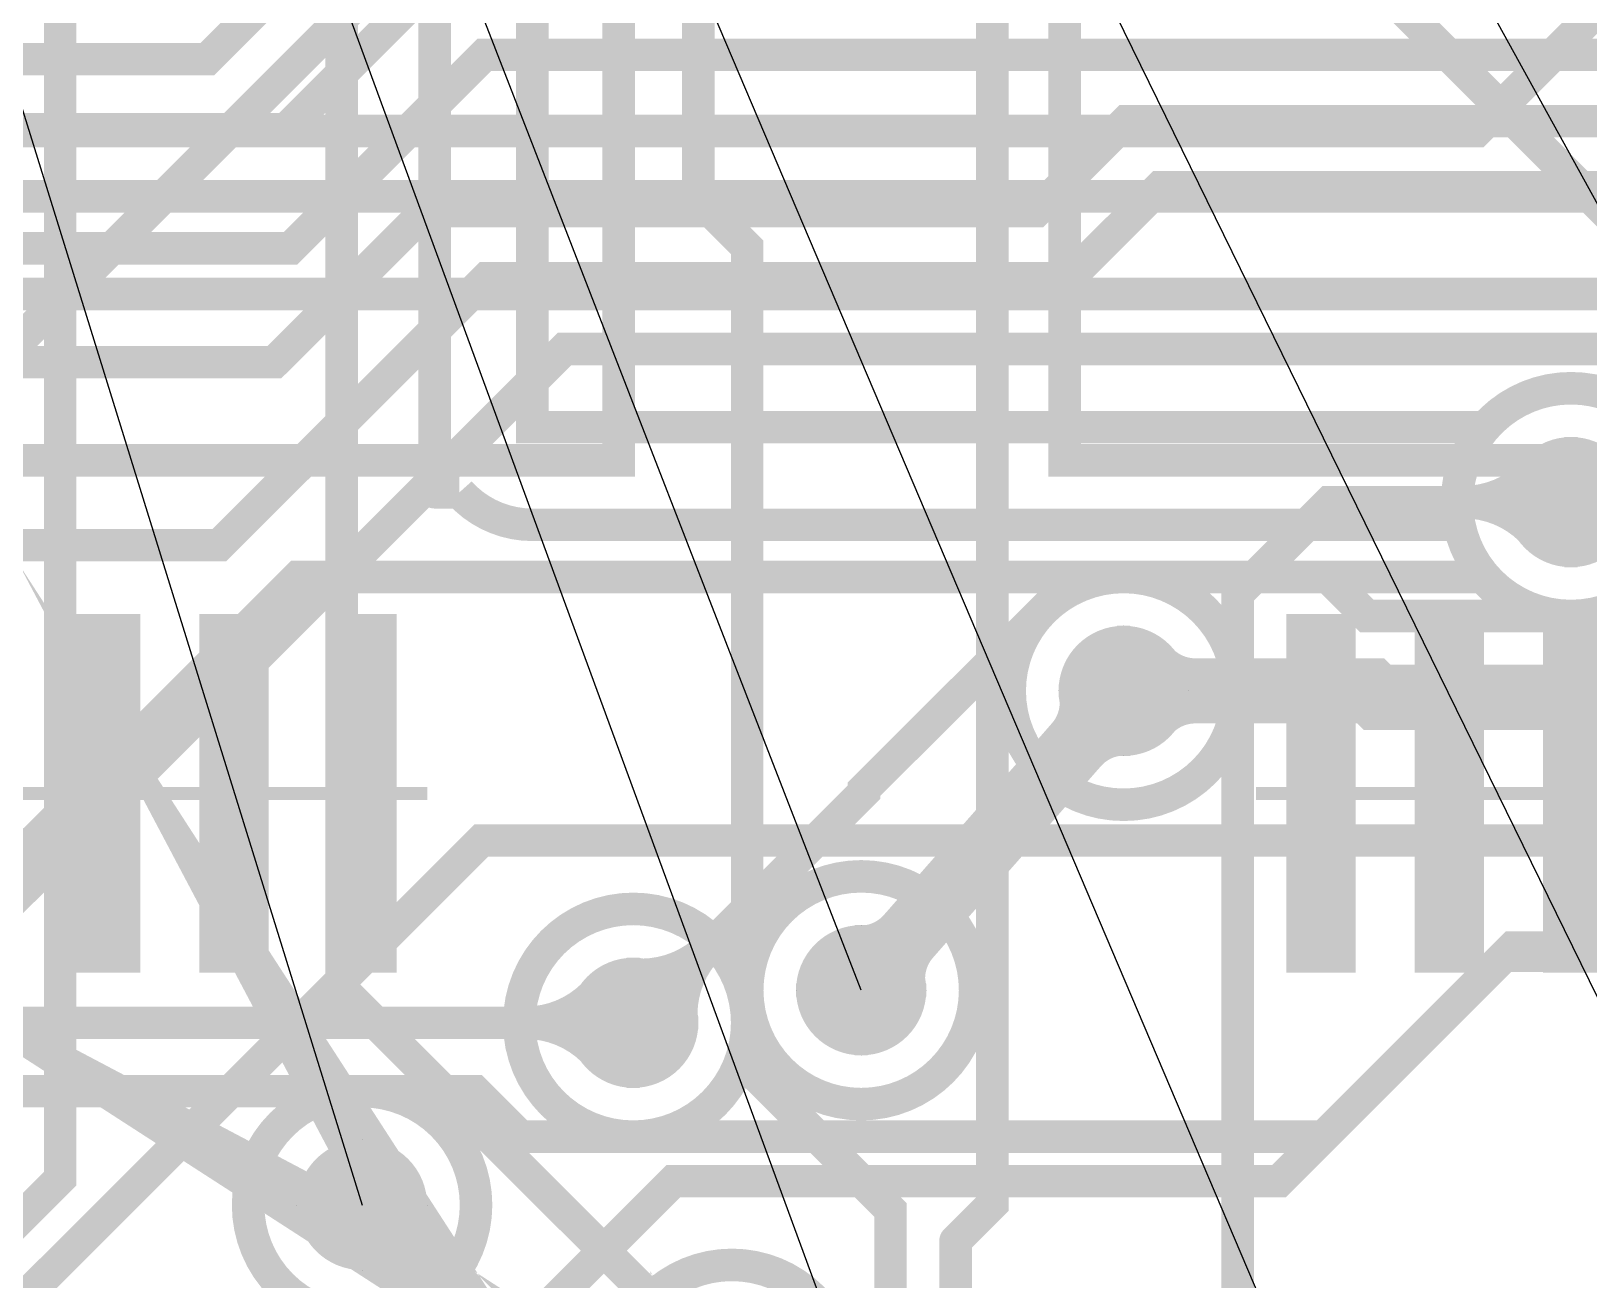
# Model space of a CAD drawing. Extents: x -4539 to 5978, y -4736 to 3041.
# Drawn here: x 625.5 to 864.7, y 245.5 to 437.4 of the extents above; entities that cross this region are included whole.
import ezdxf

# ---------------------------------------------------------------- set-up
doc = ezdxf.new("R2010")
doc.units = 0
for name, pattern in [('SIG_10', [2, 1, 1]), ('SIG_117', [2, 1, 1]), ('SIG_120', [2, 1, 1]), ('SIG_125', [2, 1, 1]), ('SIG_127', [2, 1, 1]), ('SIG_128', [2, 1, 1]), ('SIG_129', [2, 1, 1]), ('SIG_132', [2, 1, 1]), ('SIG_133', [2, 1, 1]), ('SIG_135', [2, 1, 1]), ('SIG_138', [2, 1, 1]), ('SIG_139', [2, 1, 1]), ('SIG_140', [2, 1, 1]), ('SIG_141', [2, 1, 1]), ('SIG_144', [2, 1, 1]), ('SIG_148', [2, 1, 1]), ('SIG_150', [2, 1, 1]), ('SIG_171', [2, 1, 1]), ('SIG_173', [2, 1, 1]), ('SIG_191', [2, 1, 1]), ('SIG_194', [2, 1, 1]), ('SIG_195', [2, 1, 1]), ('SIG_196', [2, 1, 1]), ('SIG_62', [2, 1, 1])]:
    doc.linetypes.add(name, pattern=pattern)
doc.layers.get('0').update_dxf_attribs({"color": 254, "linetype": 'CONTINUOUS'})
for name, color, linetype in [('DRIL_NPLTE_THRU_01', 16, 'CONTINUOUS'), ('DRIL_NPLTE_THRU_02', 2, 'CONTINUOUS'), ('DRIL_NPLTE_THRU_03', 34, 'CONTINUOUS'), ('DRIL_NPLTE_THRU_04', 96, 'CONTINUOUS'), ('DRIL_NPLTE_THRU_05', 6, 'CONTINUOUS'), ('DRIL_NPLTE_THRU_06', 176, 'CONTINUOUS'), ('DRIL_PLTE_THRU_01', 16, 'CONTINUOUS'), ('DRIL_PLTE_THRU_02', 2, 'CONTINUOUS'), ('DRIL_PLTE_THRU_03', 34, 'CONTINUOUS'), ('DRIL_PLTE_THRU_04', 96, 'CONTINUOUS'), ('DRIL_PLTE_THRU_05', 6, 'CONTINUOUS'), ('DRIL_PLTE_THRU_06', 176, 'CONTINUOUS'), ('DRIL_SYMBOL', 254, 'CONTINUOUS'), ('LINK_00', 254, 'CONTINUOUS'), ('PADS_BOT', 5, 'CONTINUOUS'), ('PADS_INNER', 1, 'CONTINUOUS'), ('PADS_TOP', 1, 'CONTINUOUS'), ('PART_BOT_2DLINE_00', 4, 'CONTINUOUS'), ('POUR_OUTLINE_05', 216, 'CONTINUOUS'), ('POUR_VIATHERM_02', 56, 'CONTINUOUS'), ('POUR_VOID_02', 56, 'CONTINUOUS'), ('POUR_VOID_05', 216, 'CONTINUOUS'), ('TEAR_01', 1, 'CONTINUOUS'), ('TEAR_04', 3, 'CONTINUOUS'), ('TEAR_06', 5, 'CONTINUOUS'), ('TRACE_01', 1, 'CONTINUOUS'), ('TRACE_03', 43, 'CONTINUOUS'), ('TRACE_04', 3, 'CONTINUOUS'), ('TRACE_06', 5, 'CONTINUOUS'), ('VIAPTS', 1, 'CONTINUOUS')]:
    doc.layers.add(name, color=color, linetype=linetype)

# ---------------------------------------------------------------- blocks, each defined once
blk = doc.blocks.new('POUR_VOID_721')
at = {"layer": 'POUR_VOID_02', "const_width": 5}
blk.add_lwpolyline([(-5499.5002099738, -6215, 1), (-5464.4997900262, -6215, 1)], format="xyb", close=True, dxfattribs=at)
blk = doc.blocks.new('POUR_VOID_720')
at = {"layer": 'POUR_VOID_02', "const_width": 5}
blk.add_lwpolyline([(-5484.3502099738, -6269.7, 1), (-5449.3497900262, -6269.7, 1)], format="xyb", close=True, dxfattribs=at)
blk = doc.blocks.new('POUR_VOID_708')
at = {"layer": 'POUR_VOID_02', "const_width": 5}
blk.add_lwpolyline([(-5355.5002099738, -6135, 1), (-5320.4997900262, -6135, 1)], format="xyb", close=True, dxfattribs=at)
blk = doc.blocks.new('POUR_OUTLINE_418')
for name in ['POUR_VOID_708', 'POUR_VOID_721', 'POUR_VOID_720']:
    blk.add_blockref(name, (0, 0))
blk = doc.blocks.new('POUR_VIATHERM_787')
at = {"layer": 'POUR_VIATHERM_02'}
for points in [[(-5523.6396062992, -6233), (-5523.6396062992, -6233)], [(-5533.6396062992, -6243), (-5533.6396062992, -6243)], [(-5513.6396062992, -6243), (-5513.6396062992, -6243)], [(-5523.6396062992, -6253), (-5523.6396062992, -6253)]]:
    blk.add_lwpolyline(points, dxfattribs=at)
blk = doc.blocks.new('POUR_VIATHERM_796')
at = {"layer": 'POUR_VIATHERM_02'}
for points in [[(-5447, -6200), (-5447, -6200)], [(-5457, -6210), (-5457, -6210)], [(-5437, -6210), (-5437, -6210)], [(-5447, -6220), (-5447, -6220)]]:
    blk.add_lwpolyline(points, dxfattribs=at)
blk = doc.blocks.new('POUR_VIATHERM_797')
at = {"layer": 'POUR_VIATHERM_02'}
for points in [[(-5406.6929133858, -6154), (-5406.6929133858, -6154)], [(-5416.6929133858, -6164), (-5416.6929133858, -6164)], [(-5396.6929133858, -6164), (-5396.6929133858, -6164)], [(-5406.6929133858, -6174), (-5406.6929133858, -6174)]]:
    blk.add_lwpolyline(points, dxfattribs=at)
blk = doc.blocks.new('POUR_HEADER_0')
for name in ['POUR_OUTLINE_418', 'POUR_VIATHERM_797', 'POUR_VIATHERM_796', 'POUR_VIATHERM_787']:
    blk.add_blockref(name, (6185, 6485))
blk = doc.blocks.new('POUR_OUTLINE_4')
at = {"layer": 'POUR_OUTLINE_05', "const_width": 5}
blk.add_lwpolyline([(-5497.5, -5793.8385826772), (-5497.5, -6123.4842519685), (-5351.1774278215, -6123.4842519685, -0.4541442889), (-5324.8225721785, -6123.4842519685), (-5117.4814698163, -6123.4842519685, -0.5119535814), (-5089.0865091864, -6123.4842519685), (-5056.3318372703, -6123.4842519685), (-5056.3318372703, -6262.7581627297), (-5082.7971128609, -6289.2226771654), (-5097.5, -6289.2222309711), (-5097.5, -6299.0462467192, -0.6324596291), (-5097.5, -6330.6695013123), (-5097.5, -6349.8600262467), (-4553.8779527559, -6349.8622047244)], format="xyb", dxfattribs=at)
blk = doc.blocks.new('POUR_HEADER_1')
blk.add_blockref('POUR_OUTLINE_4', (5333.8582677165, 5791.3385826772))
blk = doc.blocks.new('POUR_VOID_340')
at = {"layer": 'POUR_VOID_05', "const_width": 5}
blk.add_lwpolyline([(-5541.139816273, -6243, 1), (-5506.1393963255, -6243, 1)], format="xyb", close=True, dxfattribs=at)
blk = doc.blocks.new('POUR_VOID_338')
at = {"layer": 'POUR_VOID_05', "const_width": 5}
blk.add_lwpolyline([(-5464.5002099738, -6210, 1), (-5429.4997900262, -6210, 1)], format="xyb", close=True, dxfattribs=at)
blk = doc.blocks.new('POUR_VOID_337')
at = {"layer": 'POUR_VOID_05', "const_width": 5}
blk.add_lwpolyline([(-5499.5002099738, -6215, 1), (-5464.4997900262, -6215, 1)], format="xyb", close=True, dxfattribs=at)
blk = doc.blocks.new('POUR_VOID_336')
at = {"layer": 'POUR_VOID_05', "const_width": 5}
blk.add_lwpolyline([(-5484.3502099738, -6269.7, 1), (-5449.3497900262, -6269.7, 1)], format="xyb", close=True, dxfattribs=at)
blk = doc.blocks.new('POUR_VOID_335')
at = {"layer": 'POUR_VOID_05', "const_width": 5}
blk.add_lwpolyline([(-5424.1931233596, -6164, 1), (-5389.1927034121, -6164, 1)], format="xyb", close=True, dxfattribs=at)
blk = doc.blocks.new('POUR_VOID_187')
at = {"layer": 'POUR_VOID_05', "const_width": 5}
blk.add_lwpolyline([(-5320.850183727, -6138.4844619423, -0.8172540783), (-5355.149816273, -6138.4844619423), (-5497.5, -6138.4844619423, -0.2134202731), (-5508.6804461942, -6133.4844619423), (-5512.5, -6133.4844619423, -0.4142135624), (-5512.5002099738, -6133.4842519685), (-5512.5002099738, -5800.1913648294, -3.4665770945)], format="xyb", dxfattribs=at)
blk = doc.blocks.new('POUR_OUTLINE_162')
for name in ['POUR_VOID_187', 'POUR_VOID_335', 'POUR_VOID_338', 'POUR_VOID_337', 'POUR_VOID_340', 'POUR_VOID_336']:
    blk.add_blockref(name, (0, 0))
blk = doc.blocks.new('POUR_HEADER_3')
blk.add_blockref('POUR_OUTLINE_162', (6185, 6485))
blk = doc.blocks.new('SMOOTH_5')
at = {"const_width": 2.5}
blk.add_lwpolyline([(-1.25, 0, 1), (1.25, 0, 1)], format="xyb", close=True, dxfattribs=at)
blk = doc.blocks.new('PART_BODY_BOT_9')
at = {"layer": 'PART_BOT_2DLINE_00', "const_width": 5}
blk.add_lwpolyline([(-338.5826771654, 265.7480314961), (-42.3228346457, 265.7480314961), (-42.3228346457, 232.5295275591), (42.3228346457, 232.5295275591), (42.3228346457, 265.7480314961), (338.5826771654, 265.7480314961), (338.5826771654, -265.7480314961), (-338.5826771654, -265.7480314961)], close=True, dxfattribs=at)
at = {"layer": 'PART_BOT_2DLINE_00'}
for p in [(-338.5826771654, 265.7480314961), (-338.5826771654, -265.7480314961)]:
    blk.add_blockref('SMOOTH_5', p, dxfattribs=at)
blk = doc.blocks.new('DRIL_SYMBOL_0')
at = {"layer": 'DRIL_SYMBOL', "const_width": 2}
for points in [[(0, -10), (0, 10)], [(-10, 0), (10, 0)]]:
    blk.add_lwpolyline(points, dxfattribs=at)
blk = doc.blocks.new('DRIL_HOLE_0')
blk.add_lwpolyline([(0, 0, 1), (0, 0, 1)], format="xyb", close=True)
blk.add_blockref('DRIL_SYMBOL_0', (0, 0))
blk = doc.blocks.new('PAD_2')
blk.add_lwpolyline([(0, 0, 1), (0, 0, 1)], format="xyb", close=True)
blk = doc.blocks.new('PAD_12')
at = {"const_width": 10.6299212598}
blk.add_lwpolyline([(-27.5590551181, 0), (27.5590551181, 0)], dxfattribs=at)
blk = doc.blocks.new('STK_BOT_15')
at = {"layer": 'DRIL_NPLTE_THRU_01'}
blk.add_blockref('DRIL_HOLE_0', (0, 0), dxfattribs=at)
at = {"layer": 'DRIL_NPLTE_THRU_02'}
blk.add_blockref('DRIL_HOLE_0', (0, 0), dxfattribs=at)
at = {"layer": 'DRIL_NPLTE_THRU_03'}
blk.add_blockref('DRIL_HOLE_0', (0, 0), dxfattribs=at)
at = {"layer": 'DRIL_NPLTE_THRU_04'}
blk.add_blockref('DRIL_HOLE_0', (0, 0), dxfattribs=at)
at = {"layer": 'DRIL_NPLTE_THRU_05'}
blk.add_blockref('DRIL_HOLE_0', (0, 0), dxfattribs=at)
at = {"layer": 'DRIL_NPLTE_THRU_06'}
blk.add_blockref('DRIL_HOLE_0', (0, 0), dxfattribs=at)
at = {"layer": 'PADS_BOT'}
blk.add_blockref('PAD_12', (0, 0), dxfattribs=at)
at = {"layer": 'PADS_INNER'}
blk.add_blockref('PAD_2', (0, 0), dxfattribs=at)
at = {"layer": 'PADS_TOP'}
blk.add_blockref('PAD_2', (0, 0), dxfattribs=at)
blk = doc.blocks.new('SYM_BOT_11')
for name, p in [('PART_BODY_BOT_9', (0, 0)), ('STK_BOT_15', (-389.7637795276, 226.3779527559)), ('STK_BOT_15', (-389.7637795276, 206.6929133858)), ('STK_BOT_15', (-389.7637795276, 187.0078740157)), ('STK_BOT_15', (-389.7637795276, 167.3228346457)), ('STK_BOT_15', (-389.7637795276, -187.0078740157)), ('STK_BOT_15', (-389.7637795276, -206.6929133858)), ('STK_BOT_15', (-389.7637795276, -226.3779527559))]:
    blk.add_blockref(name, p)
blk = doc.blocks.new('PART_BOT_36')
blk.add_blockref('SYM_BOT_11', (0, 0))
blk = doc.blocks.new('PART_BOT_38')
blk.add_blockref('SYM_BOT_11', (0, 0))
blk = doc.blocks.new('TRACE_3110')
at = {"layer": 'TRACE_06', "linetype": 'SIG_10', "const_width": 5}
blk.add_lwpolyline([(577.9527559055, 320.2362204724), (577.9527559055, 365.2644619423), (600.7743044619, 388.0860104987), (622.0065879265, 388.0860104987), (679, 445.0794225722), (679, 553.1535433071), (895, 769.1535433071), (895, 802)], dxfattribs=at)
blk = doc.blocks.new('TRACE_1728')
at = {"layer": 'TRACE_01', "linetype": 'SIG_62', "const_width": 5}
blk.add_lwpolyline([(594.322335958, 250.322335958), (618.5, 274.5), (693.680183727, 274.5), (700.680183727, 267.5), (824, 267.5), (851.822335958, 295.322335958), (1055.4264041995, 295.322335958), (1127.5, 223.2487401575), (1127.5, 138.7851968504), (1147.6377952756, 118.6474015748), (1147.6377952756, 55.1181102362)], dxfattribs=at)
at = {"layer": 'TRACE_01'}
for p in [(851.822335958, 295.322335958), (693.680183727, 274.5), (700.680183727, 267.5), (824, 267.5)]:
    blk.add_blockref('SMOOTH_5', p, dxfattribs=at)
blk = doc.blocks.new('TRACE_2971')
at = {"layer": 'TRACE_03', "linetype": 'SIG_117', "const_width": 5}
blk.add_lwpolyline([(602, 173), (602, 200.75), (619.5, 218.25), (619.5, 223.67), (637.44, 241.61), (667, 241.61), (675.22, 233.39), (696.3999737533, 233.39), (696.6449868766, 233.1449868766), (724.1613910761, 260.6613910761), (817.1613910761, 260.6613910761), (853.072808399, 296.572808399), (1078.9569553806, 296.572808399), (1197.3841469816, 415), (1203.7487401575, 415), (1220.5, 431.7512598425), (1220.5, 494.5)], dxfattribs=at)
at = {"layer": 'TRACE_03'}
for p in [(853.072808399, 296.572808399), (724.1613910761, 260.6613910761), (817.1613910761, 260.6613910761)]:
    blk.add_blockref('SMOOTH_5', p, dxfattribs=at)
blk = doc.blocks.new('TRACE_1144')
at = {"layer": 'TRACE_03', "linetype": 'SIG_120', "const_width": 5}
blk.add_lwpolyline([(430, 188), (450.1538845144, 208.1538845144), (459.8073228346, 208.1538845144), (470.9072440945, 219.2538057743), (600.9339895013, 219.2538057743), (694.680183727, 313), (1043.4320209974, 313), (1096.7160104987, 366.2839895013)], dxfattribs=at)
at = {"layer": 'TRACE_03'}
blk.add_blockref('SMOOTH_5', (694.680183727, 313), dxfattribs=at)
blk = doc.blocks.new('TRACE_478')
at = {"layer": 'TRACE_01', "linetype": 'SIG_125', "const_width": 5}
blk.add_lwpolyline([(344.4881889764, 55.1181102362), (344.4881889764, 303.4637270341), (424.3041207349, 383.2796587927), (424.3041207349, 395.2711286089), (439.532992126, 410.5), (456.8908661417, 410.5), (480.8908661417, 386.5), (662.9043569554, 386.5), (686.1073490814, 409.702992126), (779.8754593176, 409.702992126), (793.7141994751, 423.5417322835), (1048.271023622, 423.5417322835), (1057.8001574803, 433.0708661417), (1082.6771653543, 433.0708661417), (1102.3622047244, 452.7559055118)], dxfattribs=at)
at = {"layer": 'TRACE_01'}
for p in [(793.7141994751, 423.5417322835), (686.1073490814, 409.702992126), (779.8754593176, 409.702992126), (662.9043569554, 386.5)]:
    blk.add_blockref('SMOOTH_5', p, dxfattribs=at)
blk = doc.blocks.new('TRACE_1612')
at = {"layer": 'TRACE_03', "linetype": 'SIG_127', "const_width": 5}
blk.add_lwpolyline([(440, 223), (459.5056430446, 223), (466.4705511811, 229.9649081365), (542.9649081365, 229.9649081365), (666.5, 353.5), (824.6535433071, 353.5), (830.6535433071, 347.5), (961.2160104987, 347.5), (1000.3416010499, 386.6255905512), (1150.6255905512, 386.6255905512), (1197, 433)], dxfattribs=at)
at = {"layer": 'TRACE_03'}
for p in [(666.5, 353.5), (824.6535433071, 353.5), (830.6535433071, 347.5)]:
    blk.add_blockref('SMOOTH_5', p, dxfattribs=at)
blk = doc.blocks.new('TRACE_1413')
at = {"layer": 'TRACE_06', "linetype": 'SIG_128', "const_width": 5}
blk.add_lwpolyline([(767.5, 251.5), (773.1535433071, 257.1535433071), (773.1535433071, 483.2881102362), (838.6140419948, 548.7486089239), (839.7486089239, 548.7486089239), (878, 587)], dxfattribs=at)
at = {"layer": 'TRACE_06'}
for p in [(773.1535433071, 257.1535433071), (767.5, 251.5)]:
    blk.add_blockref('SMOOTH_5', p, dxfattribs=at)
blk = doc.blocks.new('TRACE_1078')
at = {"layer": 'TRACE_01', "linetype": 'SIG_129', "const_width": 5}
blk.add_lwpolyline([(491, 404), (665.3933070866, 404), (695.1170866142, 433.7237795276), (1043.96, 433.7237795276), (1062.9921259843, 452.7559055118)], dxfattribs=at)
at = {"layer": 'TRACE_01'}
for p in [(695.1170866142, 433.7237795276), (665.3933070866, 404)]:
    blk.add_blockref('SMOOTH_5', p, dxfattribs=at)
blk = doc.blocks.new('TRACE_2456')
at = {"layer": 'TRACE_01', "linetype": 'SIG_132', "const_width": 5}
blk.add_lwpolyline([(205.0710761155, 203.9264041995), (205.0710761155, 211.175144357), (292.9728608924, 299.0769291339), (302.9677952756, 299.0769291339), (398.2665616798, 394.3756955381), (398.2665616798, 397.5178215223), (433.8112335958, 433.0624934383), (652.6102887139, 433.0624934383), (673.7017585302, 454.1539632546), (1025.0201049869, 454.1539632546), (1062.9921259843, 492.125984252)], dxfattribs=at)
at = {"layer": 'TRACE_01'}
blk.add_blockref('SMOOTH_5', (652.6102887139, 433.0624934383), dxfattribs=at)
blk = doc.blocks.new('TEAR_2008008000632')
at = {"const_width": 5}
for points in [[(0, -16.5, 0.1962618062), (-4.1991338583, -6.2142782152)], [(0, -16.5, -0.1962618062), (4.1991338583, -6.2142782152)], [(0, -16.5, 0.06772931), (-1.2387664042, -7.3969816273)], [(0, -16.5, -0.06772931), (1.2387664042, -7.3969816273)]]:
    blk.add_lwpolyline(points, format="xyb", dxfattribs=at)
for p in [(-4.1991338583, -6.2142782152), (4.1991338583, -6.2142782152), (-1.2387664042, -7.3969816273), (1.2387664042, -7.3969816273), (0, -16.5), (0, -16.5), (0, -16.5), (0, -16.5)]:
    blk.add_blockref('SMOOTH_5', p)
blk = doc.blocks.new('TRACE_464')
at = {"layer": 'TRACE_06', "linetype": 'SIG_133', "const_width": 5}
blk.add_lwpolyline([(728, 542), (728, 411.6243569554), (735.5, 404.1243569554), (735.5, 277.59)], dxfattribs=at)
at = {"layer": 'TEAR_06'}
blk.add_blockref('TEAR_2008008000632', (728, 542), dxfattribs=at)
at = {"layer": 'TRACE_06'}
for p in [(728, 542), (728, 411.6243569554), (735.5, 404.1243569554), (735.5, 277.59)]:
    blk.add_blockref('SMOOTH_5', p, dxfattribs=at)
blk = doc.blocks.new('TEAR_0009009000644')
at = {"const_width": 5}
blk.add_lwpolyline([(14.142152231, 14.142152231), (2.62467e-05, 7.5000262467), (8.8388451444, 8.8388451444), (7.5000262467, 2.62467e-05)], close=True, dxfattribs=at)
for p in [(14.142152231, 14.142152231), (2.62467e-05, 7.5000262467), (8.8388451444, 8.8388451444), (7.5000262467, 2.62467e-05)]:
    blk.add_blockref('SMOOTH_5', p)
blk = doc.blocks.new('TEAR_0009009000645')
at = {"const_width": 5}
blk.add_lwpolyline([(0, -20), (5.3033333333, -5.3032808399), (0, -12.5), (-5.3032808399, -5.3032808399)], close=True, dxfattribs=at)
for p in [(-5.3032808399, -5.3032808399), (5.3033333333, -5.3032808399), (0, -12.5), (0, -20)]:
    blk.add_blockref('SMOOTH_5', p)
blk = doc.blocks.new('TRACE_1568')
at = {"layer": 'TRACE_04', "linetype": 'SIG_135', "const_width": 5}
blk.add_lwpolyline([(513, 185.9606299213), (543.1417322835, 216.1023622047), (585.0393700787, 216.1023622047), (630, 261.062992126), (630, 464)], dxfattribs=at)
at = {"layer": 'TEAR_04'}
for name, p in [('TEAR_0009009000645', (630, 464)), ('TEAR_0009009000644', (513, 185.9606299213))]:
    blk.add_blockref(name, p, dxfattribs=at)
at = {"layer": 'TRACE_04'}
for p in [(630, 464), (630, 261.062992126), (543.1417322835, 216.1023622047), (585.0393700787, 216.1023622047), (513, 185.9606299213)]:
    blk.add_blockref('SMOOTH_5', p, dxfattribs=at)
blk = doc.blocks.new('TRACE_2478')
at = {"layer": 'TRACE_01', "linetype": 'SIG_138', "const_width": 5}
blk.add_lwpolyline([(303.9616535433, 225.9641469816), (303.9616535433, 233.2129133858), (325.4940944882, 254.7453543307), (325.4940944882, 303.0364304462), (411.285328084, 388.827664042), (411.285328084, 396.3944619423), (437.1720997375, 422.2812335958), (664.6648031496, 422.2812335958), (686.3224409449, 443.9388713911), (1029.2980839895, 443.9388713911), (1057.8001574803, 472.4409448819), (1082.6771653543, 472.4409448819), (1102.3622047244, 492.125984252)], dxfattribs=at)
at = {"layer": 'TRACE_01'}
blk.add_blockref('SMOOTH_5', (664.6648031496, 422.2812335958), dxfattribs=at)
blk = doc.blocks.new('TRACE_2480')
at = {"layer": 'TRACE_01', "linetype": 'SIG_139', "const_width": 5}
blk.add_lwpolyline([(358.5, 222), (358.5, 296.1932283465), (420.6965354331, 358.3897637795), (654.4593175853, 358.3897637795), (695.4448031496, 399.3752493438), (784.851312336, 399.3752493438), (798.8618897638, 413.3858267717), (1062.9921259843, 413.3858267717)], dxfattribs=at)
at = {"layer": 'TRACE_01'}
for p in [(798.8618897638, 413.3858267717), (695.4448031496, 399.3752493438), (784.851312336, 399.3752493438), (654.4593175853, 358.3897637795)]:
    blk.add_blockref('SMOOTH_5', p, dxfattribs=at)
blk = doc.blocks.new('TRACE_658')
at = {"layer": 'TRACE_03', "linetype": 'SIG_140', "const_width": 5}
blk.add_lwpolyline([(397, 271), (537.9999212598, 411.9999212598), (1121.7486614173, 411.9999212598), (1158, 448.2512598425), (1158, 472)], dxfattribs=at)
blk = doc.blocks.new('TRACE_672')
at = {"layer": 'TRACE_03', "linetype": 'SIG_141', "const_width": 5}
blk.add_lwpolyline([(376, 222), (413.3109711286, 222), (588.2839632546, 396.972992126), (1127.972992126, 396.972992126), (1203, 472)], dxfattribs=at)
blk = doc.blocks.new('TEAR_2008008000682')
at = {"const_width": 5}
for points in [[(-16.5, 0, 0.1962618062), (-6.2142782152, 4.1991338583)], [(-16.5, 0, 0.06772931), (-7.3969816273, 1.2387664042)], [(-16.5, 0, -0.1962618062), (-6.2142782152, -4.1991338583)], [(-16.5, 0, -0.06772931), (-7.3969816273, -1.2387664042)]]:
    blk.add_lwpolyline(points, format="xyb", dxfattribs=at)
for p in [(-6.2142782152, 4.1991338583), (-16.5, 0), (-16.5, 0), (-16.5, 0), (-16.5, 0), (-7.3969816273, 1.2387664042), (-7.3969816273, -1.2387664042), (-6.2142782152, -4.1991338583)]:
    blk.add_blockref('SMOOTH_5', p)
blk = doc.blocks.new('TRACE_606')
at = {"layer": 'TRACE_06', "linetype": 'SIG_144', "const_width": 5}
blk.add_lwpolyline([(379.9212598425, 55.1181102362), (379.9212598425, 178.8394225722), (418.8416010499, 217.7597637795), (418.8416010499, 226.5903412073), (442.956824147, 250.7055643045), (563.7055643045, 250.7055643045), (598, 285), (718, 285)], dxfattribs=at)
at = {"layer": 'TEAR_06'}
blk.add_blockref('TEAR_2008008000682', (718, 285), dxfattribs=at)
at = {"layer": 'TRACE_06'}
blk.add_blockref('SMOOTH_5', (718, 285), dxfattribs=at)
blk = doc.blocks.new('TEAR_2008008000683')
at = {"const_width": 5}
for points in [[(11.6672703412, 11.6672703412, -0.1962619447), (1.4249343832, 7.3633858268)], [(11.6672703412, 11.6672703412, -0.0677293976), (4.3545144357, 6.1064041995)], [(11.6672703412, 11.6672703412, 0.0677293976), (6.1064041995, 4.3545144357)], [(11.6672703412, 11.6672703412, 0.1962619447), (7.3633858268, 1.4249343832)]]:
    blk.add_lwpolyline(points, format="xyb", dxfattribs=at)
for p in [(11.6672703412, 11.6672703412), (11.6672703412, 11.6672703412), (11.6672703412, 11.6672703412), (11.6672703412, 11.6672703412), (1.4249343832, 7.3633858268), (4.3545144357, 6.1064041995), (6.1064041995, 4.3545144357), (7.3633858268, 1.4249343832)]:
    blk.add_blockref('SMOOTH_5', p)
blk = doc.blocks.new('TRACE_608')
at = {"layer": 'TRACE_01', "linetype": 'SIG_144', "const_width": 5}
blk.add_lwpolyline([(718, 285), (753.4442782152, 320.4442782152), (753.4442782152, 320.8859317585), (786.0583464567, 353.5), (848.3912598425, 353.5), (854.3912598425, 347.5), (904.584488189, 347.5), (924.4622047244, 367.3777165354), (1072.7692388451, 367.3777165354), (1090.9726246719, 385.5811023622), (1138.4535958005, 385.5811023622), (1161.4173228346, 408.5448293963), (1161.4173228346, 433.0708661417), (1181.1023622047, 452.7559055118)], dxfattribs=at)
at = {"layer": 'TEAR_01'}
blk.add_blockref('TEAR_2008008000683', (718, 285), dxfattribs=at)
at = {"layer": 'TRACE_01'}
for p in [(786.0583464567, 353.5), (848.3912598425, 353.5), (854.3912598425, 347.5), (753.4442782152, 320.8859317585), (753.4442782152, 320.4442782152), (718, 285)]:
    blk.add_blockref('SMOOTH_5', p, dxfattribs=at)
blk = doc.blocks.new('TRACE_806')
at = {"layer": 'TRACE_03', "linetype": 'SIG_148', "const_width": 5}
blk.add_lwpolyline([(279, 171), (304.272808399, 196.272808399), (316.5190551181, 196.272808399), (359.2308136483, 238.9845669291), (359.2308136483, 257.9795538058), (438.7512598425, 337.5), (449.3033070866, 337.5), (533.8417847769, 422.0384776903), (847.5384776903, 422.0384776903), (877.75, 452.25), (1122.9987401575, 452.25), (1138.5, 467.7512598425), (1138.5, 477.2487401575), (1154.2512598425, 493), (1165.7487401575, 493), (1182.5, 509.7512598425), (1182.5, 534.1243832021), (1203, 554.6243832021), (1203, 591)], dxfattribs=at)
at = {"layer": 'TRACE_03'}
blk.add_blockref('SMOOTH_5', (847.5384776903, 422.0384776903), dxfattribs=at)
blk = doc.blocks.new('TRACE_1758')
at = {"layer": 'TRACE_01', "linetype": 'SIG_150', "const_width": 5}
blk.add_lwpolyline([(509.842519685, 55.1181102362), (509.842519685, 157.8346456693), (571.3237795276, 219.3159055118), (571.3237795276, 252.3867716535), (707.4803149606, 388.5433070866), (1062.9921259843, 388.5433070866), (1082.2834645669, 407.8346456693), (1082.2834645669, 411.811023622), (1083.8582677165, 413.3858267717), (1102.3622047244, 413.3858267717)], dxfattribs=at)
at = {"layer": 'TRACE_01'}
blk.add_blockref('SMOOTH_5', (707.4803149606, 388.5433070866), dxfattribs=at)
blk = doc.blocks.new('TEAR_2008008000812')
at = {"const_width": 5}
for points in [[(-16.5, 0, 0.1962618062), (-6.2142782152, 4.1991338583)], [(-16.5, 0, 0.06772931), (-7.3969816273, 1.2387664042)], [(-16.5, 0, -0.1962618062), (-6.2142782152, -4.1991338583)], [(-16.5, 0, -0.06772931), (-7.3969816273, -1.2387664042)]]:
    blk.add_lwpolyline(points, format="xyb", dxfattribs=at)
for p in [(-6.2142782152, 4.1991338583), (-16.5, 0), (-16.5, 0), (-16.5, 0), (-16.5, 0), (-7.3969816273, 1.2387664042), (-7.3969816273, -1.2387664042), (-6.2142782152, -4.1991338583)]:
    blk.add_blockref('SMOOTH_5', p)
blk = doc.blocks.new('TRACE_2648')
at = {"layer": 'TRACE_06', "linetype": 'SIG_171', "const_width": 5}
blk.add_lwpolyline([(792.7874015748, 171), (792.7874015748, 188.6437007874), (810.8070866142, 206.6633858268), (810.8070866142, 350.9018897638), (824.9051968504, 365), (862, 365)], dxfattribs=at)
at = {"layer": 'TEAR_06'}
blk.add_blockref('TEAR_2008008000812', (862, 365), dxfattribs=at)
at = {"layer": 'TRACE_06'}
for p in [(824.9051968504, 365), (862, 365), (810.8070866142, 350.9018897638), (810.8070866142, 206.6633858268), (792.7874015748, 188.6437007874), (792.7874015748, 171)]:
    blk.add_blockref('SMOOTH_5', p, dxfattribs=at)
blk = doc.blocks.new('TRACE_410')
at = {"layer": 'TRACE_01', "linetype": 'SIG_171', "const_width": 5}
blk.add_lwpolyline([(862, 365), (894.2211811024, 365), (907.597664042, 378.3764829396), (1069.48, 378.3764829396), (1086.9157217848, 395.8122047244), (1124.1586614173, 395.8122047244), (1141.7322834646, 413.3858267717)], dxfattribs=at)
at = {"layer": 'TRACE_01'}
blk.add_blockref('SMOOTH_5', (862, 365), dxfattribs=at)
blk = doc.blocks.new('SMOOTH_10')
at = {"const_width": 5}
blk.add_lwpolyline([(-2.5, 0, 1), (2.5, 0, 1)], format="xyb", close=True, dxfattribs=at)
blk = doc.blocks.new('TEAR_0009009000836')
at = {"const_width": 10}
blk.add_lwpolyline([(14.142152231, -14.1420997375), (5.0000262467, 2.62467e-05), (10.6066141732, -10.6065879265), (2.62467e-05, -4.9999737533)], close=True, dxfattribs=at)
for p in [(5.0000262467, 2.62467e-05), (2.62467e-05, -4.9999737533), (10.6066141732, -10.6065879265), (14.142152231, -14.1420997375)]:
    blk.add_blockref('SMOOTH_10', p)
blk = doc.blocks.new('TRACE_1731')
at = {"layer": 'TRACE_01', "linetype": 'SIG_173', "const_width": 10}
blk.add_lwpolyline([(676.3603937008, 257), (702.3622047244, 230.9981889764), (702.3622047244, 187)], dxfattribs=at)
at = {"layer": 'TEAR_01'}
blk.add_blockref('TEAR_0009009000836', (676.3603937008, 257), dxfattribs=at)
at = {"layer": 'TRACE_01'}
for p in [(676.3603937008, 257), (702.3622047244, 230.9981889764), (702.3622047244, 187)]:
    blk.add_blockref('SMOOTH_10', p, dxfattribs=at)
blk = doc.blocks.new('TEAR_0009009000837')
at = {"const_width": 10}
blk.add_lwpolyline([(14.142152231, -14.1420997375), (5.0000262467, 2.62467e-05), (10.6066141732, -10.6065879265), (2.62467e-05, -4.9999737533)], close=True, dxfattribs=at)
for p in [(5.0000262467, 2.62467e-05), (2.62467e-05, -4.9999737533), (10.6066141732, -10.6065879265), (14.142152231, -14.1420997375)]:
    blk.add_blockref('SMOOTH_10', p)
blk = doc.blocks.new('TEAR_2008008000838')
at = {"const_width": 10}
for points in [[(0, 72.4960629921, -0.0477889481), (-3.0866141732, 40.2755905512)], [(0, 72.4960629921, 0.0477889481), (3.0866141732, 40.2755905512)]]:
    blk.add_lwpolyline(points, format="xyb", dxfattribs=at)
for p in [(0, 72.4960629921), (0, 72.4960629921), (-3.0866141732, 40.2755905512), (3.0866141732, 40.2755905512)]:
    blk.add_blockref('SMOOTH_10', p)
blk = doc.blocks.new('TRACE_2978')
at = {"layer": 'TRACE_06', "linetype": 'SIG_173', "const_width": 10}
blk.add_lwpolyline([(676.3603937008, 257), (710.6299212598, 222.7304724409), (710.6299212598, 55.1181102362)], dxfattribs=at)
at = {"layer": 'TEAR_06'}
for name, p in [('TEAR_0009009000837', (676.3603937008, 257)), ('TEAR_2008008000838', (710.6299212598, 55.1181102362))]:
    blk.add_blockref(name, p, dxfattribs=at)
at = {"layer": 'TRACE_06'}
for p in [(676.3603937008, 257), (710.6299212598, 222.7304724409), (710.6299212598, 55.1181102362)]:
    blk.add_blockref('SMOOTH_10', p, dxfattribs=at)
blk = doc.blocks.new('TEAR_2008008000860')
at = {"const_width": 10}
for points in [[(7.2493700787, 8.2732545932, -0.1962618314), (0.6248031496, 4.9608136483)], [(7.2493700787, 8.2732545932, 0.1962612675), (4.8357480315, 1.2709973753)]]:
    blk.add_lwpolyline(points, format="xyb", dxfattribs=at)
for p in [(7.2493700787, 8.2732545932), (7.2493700787, 8.2732545932), (0.6248031496, 4.9608136483), (4.8357480315, 1.2709973753)]:
    blk.add_blockref('SMOOTH_10', p)
blk = doc.blocks.new('TEAR_2008008000861')
at = {"const_width": 10}
for points in [[(-7.2493700787, -8.2732545932, 0.1962612675), (-4.8357480315, -1.2709973753)], [(-7.2493700787, -8.2732545932, -0.1962618314), (-0.6248031496, -4.9608136483)]]:
    blk.add_lwpolyline(points, format="xyb", dxfattribs=at)
for p in [(-4.8357480315, -1.2709973753), (-0.6248031496, -4.9608136483), (-7.2493700787, -8.2732545932), (-7.2493700787, -8.2732545932)]:
    blk.add_blockref('SMOOTH_10', p)
blk = doc.blocks.new('TRACE_16')
at = {"layer": 'TRACE_01', "linetype": 'SIG_173', "const_width": 10}
blk.add_lwpolyline([(753, 290), (793.3070866142, 336)], dxfattribs=at)
at = {"layer": 'TEAR_01'}
for name, p in [('TEAR_2008008000861', (793.3070866142, 336)), ('TEAR_2008008000860', (753, 290))]:
    blk.add_blockref(name, p, dxfattribs=at)
at = {"layer": 'TRACE_01'}
for p in [(793.3070866142, 336), (753, 290)]:
    blk.add_blockref('SMOOTH_10', p, dxfattribs=at)
blk = doc.blocks.new('TEAR_2008008000862')
at = {"const_width": 10}
for points in [[(11, 0, -0.1962617181), (4.1428608924, 2.7994225722)], [(11, 0, 0.1962617181), (4.1428608924, -2.7994225722)]]:
    blk.add_lwpolyline(points, format="xyb", dxfattribs=at)
for p in [(4.1428608924, 2.7994225722), (11, 0), (11, 0), (4.1428608924, -2.7994225722)]:
    blk.add_blockref('SMOOTH_10', p)
blk = doc.blocks.new('TRACE_1580')
at = {"layer": 'TRACE_01', "linetype": 'SIG_173', "const_width": 10}
blk.add_lwpolyline([(793.3070866142, 336), (831.2603412073, 336), (832.2603412073, 335), (951.0595800525, 335), (957.6172965879, 341.5577165354), (998.9147244094, 341.5577165354), (1020.4724409449, 320), (1024.4094488189, 320)], dxfattribs=at)
at = {"layer": 'TEAR_01'}
blk.add_blockref('TEAR_2008008000862', (793.3070866142, 336), dxfattribs=at)
at = {"layer": 'TRACE_01'}
for p in [(793.3070866142, 336), (831.2603412073, 336), (832.2603412073, 335)]:
    blk.add_blockref('SMOOTH_10', p, dxfattribs=at)
blk = doc.blocks.new('TRACE_1861')
at = {"layer": 'TRACE_04', "linetype": 'SIG_191', "const_width": 5}
blk.add_lwpolyline([(673.2283464567, 320.76), (673.2283464567, 674.3700787402), (730.7086614173, 731.8503937008), (730.7086614173, 1156.2598425197)], dxfattribs=at)
at = {"layer": 'TRACE_04'}
blk.add_blockref('SMOOTH_5', (673.2283464567, 320.76), dxfattribs=at)
blk = doc.blocks.new('TEAR_0009009001105')
at = {"const_width": 5}
blk.add_lwpolyline([(-14.1420997375, 14.142152231), (-7.4999737533, 2.62467e-05), (-8.8388188976, 8.8388451444), (2.62467e-05, 7.5000262467)], close=True, dxfattribs=at)
for p in [(-14.1420997375, 14.142152231), (-8.8388188976, 8.8388451444), (2.62467e-05, 7.5000262467), (-7.4999737533, 2.62467e-05)]:
    blk.add_blockref('SMOOTH_5', p)
blk = doc.blocks.new('TRACE_2798')
at = {"layer": 'TRACE_04', "linetype": 'SIG_191', "const_width": 5}
blk.add_lwpolyline([(673.2283464567, 320.76), (673.2283464567, 290.2216535433), (733.15, 230.3)], dxfattribs=at)
at = {"layer": 'TEAR_04'}
blk.add_blockref('TEAR_0009009001105', (733.15, 230.3), dxfattribs=at)
at = {"layer": 'TRACE_04'}
for p in [(673.2283464567, 320.76), (673.2283464567, 290.2216535433), (733.15, 230.3)]:
    blk.add_blockref('SMOOTH_5', p, dxfattribs=at)
blk = doc.blocks.new('TRACE_2828')
at = {"layer": 'TRACE_04', "linetype": 'SIG_194', "const_width": 5}
blk.add_lwpolyline([(798.5, 738.5), (798.5, 478.3858267717), (879.5780314961, 397.3077952756), (879.5780314961, 166.9606299213), (893.7943832021, 152.7442782152), (1062.602152231, 152.7442782152), (1095, 185.1421259843)], dxfattribs=at)
blk = doc.blocks.new('DRIL_SYMBOL_7')
at = {"layer": 'DRIL_SYMBOL', "const_width": 2}
for points in [[(0, -10), (0, 10)], [(-10, 0), (10, 0)]]:
    blk.add_lwpolyline(points, dxfattribs=at)
blk = doc.blocks.new('DRIL_HOLE_7')
at = {"const_width": 3.5}
blk.add_lwpolyline([(-1.75, 0, 1), (1.75, 0, 1)], format="xyb", close=True, dxfattribs=at)
blk.add_blockref('DRIL_SYMBOL_7', (0, 0))
blk = doc.blocks.new('PAD_15')
at = {"const_width": 10}
blk.add_lwpolyline([(0, -5, 1), (0, 5, 1)], format="xyb", close=True, dxfattribs=at)
blk = doc.blocks.new('STK_TOP_26')
at = {"layer": 'DRIL_PLTE_THRU_01'}
blk.add_blockref('DRIL_HOLE_7', (0, 0), dxfattribs=at)
at = {"layer": 'DRIL_PLTE_THRU_02'}
blk.add_blockref('DRIL_HOLE_7', (0, 0), dxfattribs=at)
at = {"layer": 'DRIL_PLTE_THRU_03'}
blk.add_blockref('DRIL_HOLE_7', (0, 0), dxfattribs=at)
at = {"layer": 'DRIL_PLTE_THRU_04'}
blk.add_blockref('DRIL_HOLE_7', (0, 0), dxfattribs=at)
at = {"layer": 'DRIL_PLTE_THRU_05'}
blk.add_blockref('DRIL_HOLE_7', (0, 0), dxfattribs=at)
at = {"layer": 'DRIL_PLTE_THRU_06'}
blk.add_blockref('DRIL_HOLE_7', (0, 0), dxfattribs=at)
at = {"layer": 'PADS_BOT'}
blk.add_blockref('PAD_15', (0, 0), dxfattribs=at)
at = {"layer": 'PADS_INNER'}
blk.add_blockref('PAD_15', (0, 0), dxfattribs=at)
at = {"layer": 'PADS_TOP'}
blk.add_blockref('PAD_15', (0, 0), dxfattribs=at)
blk = doc.blocks.new('SYM_TOP_2')
blk.add_blockref('STK_TOP_26', (0, 0))

msp = doc.modelspace()

# ---------------------------------------------------------------- linework, layer by layer
at = {"layer": 'LINK_00', "linetype": 'SIG_173'}
for p, q in [((907.1560629921, 205), (322.0472440945, 1400)), ((322.0472440945, 1400), (676.3603937008, 257)), ((753, 290), (322.0472440945, 1400)), ((322.0472440945, 1400), (773, 171)), ((322.0472440945, 1400), (990.3293175853, 184.7665091864)), ((322.0472440945, 1400), (833.8407349081, 196.5856692913))]:
    msp.add_line(p, q, dxfattribs=at)
at = {"layer": 'TRACE_06', "linetype": 'SIG_133', "const_width": 5}
msp.add_lwpolyline([(735.5, 277.59), (736.17, 277.59), (757.5, 256.26), (757.5, 225.16)], dxfattribs=at)
at = {"layer": 'TRACE_06', "linetype": 'SIG_128', "const_width": 5}
msp.add_lwpolyline([(755.5, 137.5094750656), (755.5, 182.33), (766.47, 193.3), (767.5, 193.3), (767.5, 251.5)], dxfattribs=at)

# ---------------------------------------------------------------- block references
at = {"linetype": 'SIG_173'}
msp.add_blockref('POUR_HEADER_0', (15, 15), dxfattribs=at)
at = {"linetype": 'SIG_196'}
msp.add_blockref('POUR_HEADER_3', (15, 15), dxfattribs=at)
at = {"xscale": -1, "rotation": -90}
for name, p in [('PART_BOT_36', (1050, 710)), ('PART_BOT_38', (450, 710))]:
    msp.add_blockref(name, p, dxfattribs=at)
for name in ['TRACE_1861', 'TRACE_3110', 'TRACE_2828', 'TRACE_806', 'TRACE_1413', 'TRACE_464', 'TRACE_2971', 'TRACE_2456', 'TRACE_2478', 'TRACE_672', 'TRACE_658', 'TRACE_1568', 'TRACE_478', 'TRACE_1078', 'TRACE_608', 'TRACE_1612', 'TRACE_1758', 'TRACE_2480', 'TRACE_410', 'TRACE_2648', 'TRACE_1144', 'TRACE_1731', 'TRACE_2978', 'TRACE_1580', 'TRACE_16', 'TRACE_2798', 'TRACE_1728', 'TRACE_606']:
    msp.add_blockref(name, (0, 0))
at = {"linetype": 'SIG_195'}
msp.add_blockref('POUR_HEADER_1', (866.1417322835, 708.6614173228), dxfattribs=at)
at = {"layer": 'TRACE_06'}
for p in [(735.5, 277.59), (736.17, 277.59), (757.5, 256.26), (767.5, 251.5)]:
    msp.add_blockref('SMOOTH_5', p, dxfattribs=at)
at = {"layer": 'VIAPTS', "linetype": 'SIG_171'}
msp.add_blockref('SYM_TOP_2', (862, 365), dxfattribs=at)
at = {"layer": 'VIAPTS', "linetype": 'SIG_173'}
for p in [(793.3070866142, 336), (753, 290), (676.3603937008, 257)]:
    msp.add_blockref('SYM_TOP_2', p, dxfattribs=at)
at = {"layer": 'VIAPTS', "linetype": 'SIG_144'}
msp.add_blockref('SYM_TOP_2', (718, 285), dxfattribs=at)

doc.saveas('drawing.dxf')
